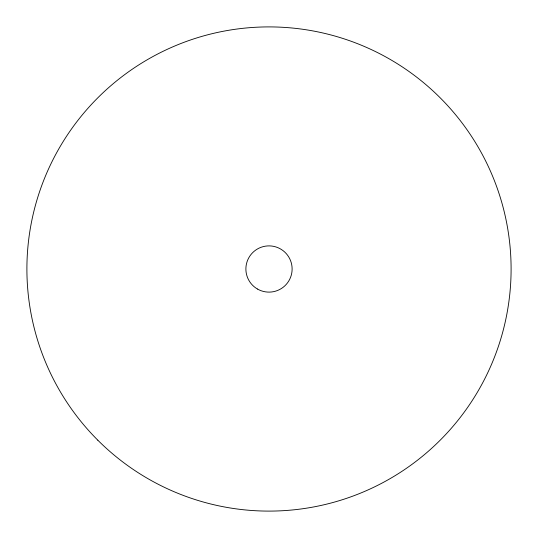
<?xml version="1.0" encoding="UTF-8"?>
<svg xmlns="http://www.w3.org/2000/svg" width="538" height="538" viewBox="0 0 538 538"><rect width="100%" height="100%" fill="white"/><g stroke="black" fill="none" stroke-linecap="round" stroke-linejoin="round"><path stroke-width="0.81" d="M97.808 440.192A242.1 242.1 0 0 0 502.848 331.657A242.1 242.1 0 0 0 206.343 35.152A242.1 242.1 0 0 0 97.808 440.192M257.44 289.02A23.121 23.121 0 0 0 292.121 269A23.121 23.121 0 0 0 257.44 248.98A23.121 23.121 0 0 0 257.44 289.02"/></g></svg>
